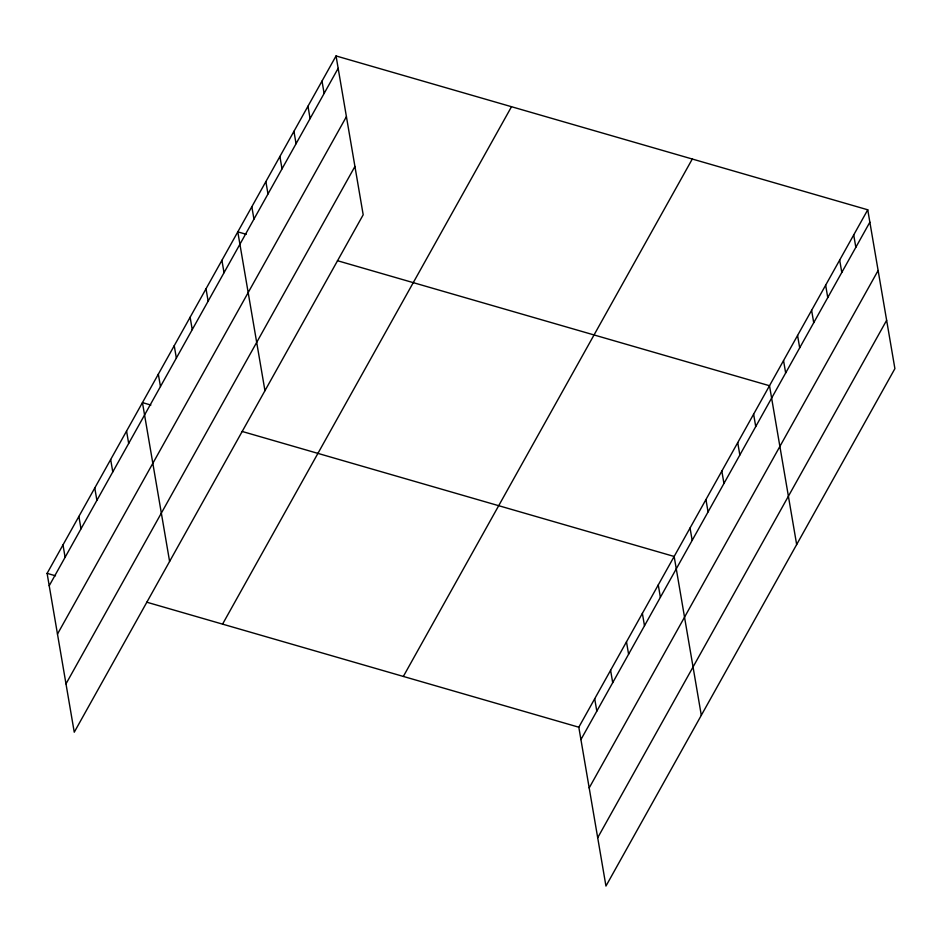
<?xml version="1.0" encoding="UTF-8"?>
<svg xmlns="http://www.w3.org/2000/svg" width="942" height="942" viewBox="0 0 942 942"><rect width="100%" height="100%" fill="white"/><g stroke="black" fill="none" stroke-linecap="round" stroke-linejoin="round"><path stroke-width="1.41" d="M336.047 55.943L363.188 214.788L74.253 732.205L47.1 573.36L336.047 55.943L867.747 209.795L894.9 368.64L605.953 886.057L578.812 727.212L867.747 209.795M49.219 585.736L338.154 68.33M57.474 634.072L346.421 116.655M65.987 683.868L354.934 166.451M222.559 624.134L511.506 106.717M403.341 676.438L692.288 159.033M580.92 739.588L869.866 222.182M589.186 787.924L878.121 270.507M597.699 837.721L886.634 320.315M246.227 234.299L237.796 231.862L264.949 390.706M337.46 260.71L769.508 385.725L796.661 544.558M150.873 405.048L142.454 402.611L169.607 561.456M242.118 431.448L674.154 556.463L701.307 715.308M47.1 573.36L55.519 575.798M146.764 602.197L578.812 727.212M853.711 234.935L855.831 247.31M839.675 260.063L841.795 272.438M825.651 285.19L827.759 297.578M811.615 310.33L813.723 322.706M797.58 335.458L799.687 347.833M783.544 360.586L785.663 372.973M753.612 414.174L755.731 426.561M737.727 442.634L739.847 455.01M721.831 471.094L723.951 483.47M705.947 499.554L708.054 511.93M690.05 528.003L692.17 540.39M658.27 584.923L660.377 597.299M642.373 613.383L644.493 625.759M626.477 641.832L628.597 654.219M610.593 670.292L612.712 682.679M594.696 698.752L596.816 711.128M322.011 81.083L324.119 93.458M307.975 106.21L310.083 118.586M293.939 131.338L296.059 143.726M279.904 156.478L282.023 168.853M265.868 181.606L267.987 193.981M251.832 206.734L253.951 219.121M221.912 260.322L224.031 272.709M206.015 288.782L208.135 301.157M190.131 317.242L192.239 329.618M174.235 345.702L176.354 358.078M158.338 374.151L160.458 386.538M126.558 431.071L128.677 443.447M110.661 459.531L112.781 471.907M94.777 487.98L96.896 500.367M78.881 516.44L81 528.827M62.996 544.9L65.104 557.275"/></g></svg>
